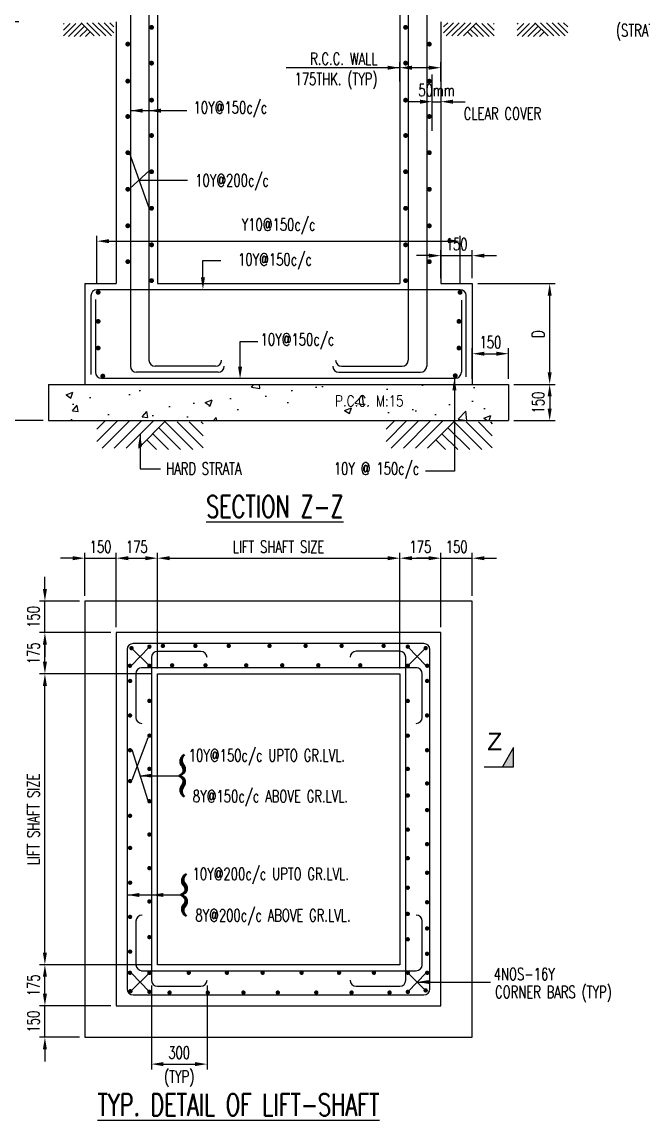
# Model space of a CAD drawing. Header units: inches. Extents: x 61991 to 161106, y 29687 to 64402.
# Drawn here: x 66414 to 66876, y 33954 to 34769 of the extents above; entities that cross this region are included whole.
import ezdxf
from ezdxf.enums import TextEntityAlignment as Align

# ---------------------------------------------------------------- set-up
doc = ezdxf.new("R2010")
doc.units = ezdxf.units.IN
doc.header["$MEASUREMENT"] = 0
doc.header["$PDMODE"] = 2
for name, color, linetype in [('dim', 5, 'Continuous'), ('hatch', 8, 'Continuous'), ('p.c.c.', 8, 'Continuous'), ('R.C.C. STRUCTURE', 4, 'Continuous'), ('reinforcement', 6, 'Continuous'), ('TEXT MIDIUM', 2, 'Continuous'), ('TEXT NORMAL', 4, 'Continuous'), ('title', 6, 'Continuous')]:
    doc.layers.add(name, color=color, linetype=linetype)
doc.styles.add('ROMANS', font='R.SHX', dxfattribs={"width": 0.7})
doc.styles.add('ROMANT', font='ARIAL.TTF')
doc.styles.add('T1', font='r.shx', dxfattribs={"width": 0.85, "height": 2.25})
doc.dimstyles.new('DIM96', dxfattribs={"dimscale": 0, "dimtxt": 9, "dimasz": 9, "dimexe": 4, "dimexo": 4, "dimgap": 4, "dimtad": 1, "dimdec": 0, "dimzin": 1, "dimdsep": 46, "dimlunit": 4, "dimtxsty": 'ROMANS', "dimcen": 0, "dimclrd": 5, "dimclre": 5, "dimclrt": 4, "dimadec": 0, "dimazin": 0, "dimtfac": 1, "dimtdec": 0, "dimtix": 1, "dimtmove": 2, "dimatfit": 3, "dimfxl": 0, "dimfrac": 1, "dimtzin": 0, "dimlwd": -1, "dimlwe": -1, "dimarcsym": 0})

# ---------------------------------------------------------------- blocks, each defined once
blk = doc.blocks.new('*D167')
at = {"layer": 'Defpoints', "color": 0, "transparency": 16777216}
for p in [(66694.81, 34796.12), (66694.81, 34783.53), (66721.76, 34783.53)]:
    blk.add_point(p, dxfattribs=at)
at = {"layer": 'TEXT NORMAL', "color": 5, "transparency": 16777216}
for p, q in [((66694.81, 34787.53), (66694.81, 34800.12)), ((66721.76, 34787.53), (66721.76, 34800.12)), ((66712.76, 34796.12), (66703.81, 34796.12))]:
    blk.add_line(p, q, dxfattribs=at)
for points in [[(66703.81, 34797.62), (66703.81, 34794.62), (66694.81, 34796.12)], [(66712.76, 34797.62), (66712.76, 34794.62), (66721.76, 34796.12)]]:
    blk.add_solid(points, dxfattribs=at)
at = {"layer": 'TEXT NORMAL', "color": 4, "transparency": 16777216, "insert": (66682.1, 34794.67), "char_height": 9, "attachment_point": 6, "style": 'ROMANS'}
blk.add_mtext('R.C.C. WALL\\P150THK. (TYP) ', dxfattribs=at)
blk = doc.blocks.new('*D170')
at = {"layer": 'Defpoints', "color": 0, "transparency": 16777216}
for p in [(66431.25, 34285.39), (66514.81, 34285.39), (66514.81, 34069.39)]:
    blk.add_point(p, dxfattribs=at)
at = {"layer": 'dim', "color": 5, "transparency": 16777216}
for p, q in [((66510.81, 34285.39), (66427.25, 34285.39)), ((66431.25, 34078.39), (66431.25, 34276.39)), ((66510.81, 34069.39), (66427.25, 34069.39))]:
    blk.add_line(p, q, dxfattribs=at)
for points in [[(66429.75, 34276.39), (66432.75, 34276.39), (66431.25, 34285.39)], [(66429.75, 34078.39), (66432.75, 34078.39), (66431.25, 34069.39)]]:
    blk.add_solid(points, dxfattribs=at)
at = {"layer": 'dim', "color": 4, "transparency": 16777216, "insert": (66422.75, 34177.39), "char_height": 9, "attachment_point": 5, "rotation": 90, "style": 'ROMANS'}
blk.add_mtext('LIFT SHAFT SIZE', dxfattribs=at)
blk = doc.blocks.new('*D172')
at = {"layer": 'Defpoints', "color": 0, "transparency": 16777216}
for p in [(66431.25, 34038.84), (66484.25, 34038.84), (66460.89, 34015.48)]:
    blk.add_point(p, dxfattribs=at)
at = {"layer": 'dim', "color": 5, "transparency": 16777216}
for p, q in [((66431.25, 34047.84), (66431.25, 34056.84)), ((66480.25, 34038.84), (66427.25, 34038.84)), ((66431.25, 34015.48), (66431.25, 34038.84)), ((66456.89, 34015.48), (66427.25, 34015.48)), ((66431.25, 34006.48), (66431.25, 33997.48))]:
    blk.add_line(p, q, dxfattribs=at)
for points in [[(66429.75, 34047.84), (66432.75, 34047.84), (66431.25, 34038.84)], [(66429.75, 34006.48), (66432.75, 34006.48), (66431.25, 34015.48)]]:
    blk.add_solid(points, dxfattribs=at)
at = {"layer": 'dim', "color": 4, "transparency": 16777216, "insert": (66422.75, 34027.16), "char_height": 9, "attachment_point": 5, "rotation": 90, "style": 'ROMANS'}
blk.add_mtext('150', dxfattribs=at)
blk = doc.blocks.new('*D173')
at = {"layer": 'Defpoints', "color": 0, "transparency": 16777216}
for p in [(66431.25, 34069.39), (66514.81, 34069.39), (66484.25, 34038.84)]:
    blk.add_point(p, dxfattribs=at)
at = {"layer": 'dim', "color": 5, "transparency": 16777216}
for p, q in [((66510.81, 34069.39), (66427.25, 34069.39)), ((66431.25, 34047.84), (66431.25, 34060.39)), ((66480.25, 34038.84), (66427.25, 34038.84))]:
    blk.add_line(p, q, dxfattribs=at)
for points in [[(66429.75, 34060.39), (66432.75, 34060.39), (66431.25, 34069.39)], [(66429.75, 34047.84), (66432.75, 34047.84), (66431.25, 34038.84)]]:
    blk.add_solid(points, dxfattribs=at)
at = {"layer": 'dim', "color": 4, "transparency": 16777216, "insert": (66422.75, 34054.12), "char_height": 9, "attachment_point": 5, "rotation": 90, "style": 'ROMANS'}
blk.add_mtext('175', dxfattribs=at)
blk = doc.blocks.new('*D174')
at = {"layer": 'Defpoints', "color": 0, "transparency": 16777216}
for p in [(66510.31, 34057.87), (66551.65, 34057.87), (66551.65, 33995.58)]:
    blk.add_point(p, dxfattribs=at)
at = {"layer": 'dim', "color": 5, "transparency": 16777216}
for p, q in [((66510.31, 34053.87), (66510.31, 33991.58)), ((66551.65, 34053.87), (66551.65, 33991.58)), ((66519.31, 33995.58), (66542.65, 33995.58))]:
    blk.add_line(p, q, dxfattribs=at)
for points in [[(66519.31, 33997.08), (66519.31, 33994.08), (66510.31, 33995.58)], [(66542.65, 33997.08), (66542.65, 33994.08), (66551.65, 33995.58)]]:
    blk.add_solid(points, dxfattribs=at)
at = {"layer": 'dim', "color": 4, "transparency": 16777216, "char_height": 9, "attachment_point": 5, "style": 'ROMANS'}
for s, insert in [('300', (66530.98, 34004.08)), ('(TYP)', (66530.98, 33984.72))]:
    blk.add_mtext(s, dxfattribs=dict(at, insert=insert))
blk = doc.blocks.new('*D175')
at = {"layer": 'Defpoints', "color": 0, "transparency": 16777216}
for p in [(66739.74, 34606.63), (66469.88, 34570.6), (66739.74, 34570.6)]:
    blk.add_point(p, dxfattribs=at)
at = {"layer": 'dim', "color": 5, "transparency": 16777216}
for p, q in [((66469.88, 34574.6), (66469.88, 34610.63)), ((66478.88, 34606.63), (66730.74, 34606.63)), ((66739.74, 34574.6), (66739.74, 34610.63))]:
    blk.add_line(p, q, dxfattribs=at)
for points in [[(66478.88, 34608.13), (66478.88, 34605.13), (66469.88, 34606.63)], [(66730.74, 34608.13), (66730.74, 34605.13), (66739.74, 34606.63)]]:
    blk.add_solid(points, dxfattribs=at)
at = {"layer": 'dim', "color": 4, "transparency": 16777216, "insert": (66604.81, 34617.49), "char_height": 9, "attachment_point": 5, "style": 'ROMANS'}
blk.add_mtext('Y10@150c/c ', dxfattribs=at)
blk = doc.blocks.new('*D176')
at = {"layer": 'Defpoints', "color": 0, "transparency": 16777216}
for p in [(66725.36, 34371.23), (66725.36, 34315.95), (66694.81, 34285.39)]:
    blk.add_point(p, dxfattribs=at)
at = {"layer": 'dim', "color": 5, "transparency": 16777216}
for p, q in [((66694.81, 34289.39), (66694.81, 34375.23)), ((66703.81, 34371.23), (66716.36, 34371.23)), ((66725.36, 34319.95), (66725.36, 34375.23))]:
    blk.add_line(p, q, dxfattribs=at)
for points in [[(66703.81, 34372.73), (66703.81, 34369.73), (66694.81, 34371.23)], [(66716.36, 34372.73), (66716.36, 34369.73), (66725.36, 34371.23)]]:
    blk.add_solid(points, dxfattribs=at)
at = {"layer": 'dim', "color": 4, "transparency": 16777216, "insert": (66710.09, 34379.73), "char_height": 9, "attachment_point": 5, "style": 'ROMANS'}
blk.add_mtext('175', dxfattribs=at)
blk = doc.blocks.new('*D177')
at = {"layer": 'Defpoints', "color": 0, "transparency": 16777216}
for p in [(66694.81, 34735.43), (66694.81, 34721.08), (66725.36, 34721.08)]:
    blk.add_point(p, dxfattribs=at)
at = {"layer": 'TEXT NORMAL', "color": 5, "transparency": 16777216}
for p, q in [((66694.81, 34725.08), (66694.81, 34739.43)), ((66716.36, 34735.43), (66703.81, 34735.43)), ((66725.36, 34725.08), (66725.36, 34739.43))]:
    blk.add_line(p, q, dxfattribs=at)
for points in [[(66703.81, 34736.93), (66703.81, 34733.93), (66694.81, 34735.43)], [(66716.36, 34736.93), (66716.36, 34733.93), (66725.36, 34735.43)]]:
    blk.add_solid(points, dxfattribs=at)
at = {"layer": 'TEXT NORMAL', "color": 4, "transparency": 16777216, "insert": (66678.25, 34733.08), "char_height": 9, "attachment_point": 6, "style": 'ROMANS'}
blk.add_mtext('R.C.C. WALL\\P175THK. (TYP) ', dxfattribs=at)
blk = doc.blocks.new('*D178')
at = {"layer": 'Defpoints', "color": 0, "transparency": 16777216}
for p in [(66484.25, 34371.23), (66460.89, 34339.31), (66484.25, 34315.95)]:
    blk.add_point(p, dxfattribs=at)
at = {"layer": 'dim', "color": 5, "transparency": 16777216}
for p, q in [((66451.89, 34371.23), (66442.89, 34371.23)), ((66460.89, 34343.31), (66460.89, 34375.23)), ((66460.89, 34371.23), (66484.25, 34371.23)), ((66484.25, 34319.95), (66484.25, 34375.23)), ((66493.25, 34371.23), (66502.25, 34371.23))]:
    blk.add_line(p, q, dxfattribs=at)
for points in [[(66451.89, 34372.73), (66451.89, 34369.73), (66460.89, 34371.23)], [(66493.25, 34372.73), (66493.25, 34369.73), (66484.25, 34371.23)]]:
    blk.add_solid(points, dxfattribs=at)
at = {"layer": 'dim', "color": 4, "transparency": 16777216, "insert": (66472.57, 34379.73), "char_height": 9, "attachment_point": 5, "style": 'ROMANS'}
blk.add_mtext('150', dxfattribs=at)
blk = doc.blocks.new('*D179')
at = {"layer": 'Defpoints', "color": 0, "transparency": 16777216}
for p in [(66431.25, 34315.95), (66484.25, 34315.95), (66514.81, 34285.39)]:
    blk.add_point(p, dxfattribs=at)
at = {"layer": 'dim', "color": 5, "transparency": 16777216}
for p, q in [((66480.25, 34315.95), (66427.25, 34315.95)), ((66431.25, 34294.39), (66431.25, 34306.95)), ((66510.81, 34285.39), (66427.25, 34285.39))]:
    blk.add_line(p, q, dxfattribs=at)
for points in [[(66429.75, 34306.95), (66432.75, 34306.95), (66431.25, 34315.95)], [(66429.75, 34294.39), (66432.75, 34294.39), (66431.25, 34285.39)]]:
    blk.add_solid(points, dxfattribs=at)
at = {"layer": 'dim', "color": 4, "transparency": 16777216, "insert": (66422.75, 34300.67), "char_height": 9, "attachment_point": 5, "rotation": 90, "style": 'ROMANS'}
blk.add_mtext('175', dxfattribs=at)
blk = doc.blocks.new('*D180')
at = {"layer": 'Defpoints', "color": 0, "transparency": 16777216}
for p in [(66431.25, 34339.31), (66460.89, 34339.31), (66484.25, 34315.95)]:
    blk.add_point(p, dxfattribs=at)
at = {"layer": 'dim', "color": 5, "transparency": 16777216}
for p, q in [((66431.25, 34348.31), (66431.25, 34357.31)), ((66456.89, 34339.31), (66427.25, 34339.31)), ((66431.25, 34315.95), (66431.25, 34339.31)), ((66480.25, 34315.95), (66427.25, 34315.95)), ((66431.25, 34306.95), (66431.25, 34297.95))]:
    blk.add_line(p, q, dxfattribs=at)
for points in [[(66429.75, 34348.31), (66432.75, 34348.31), (66431.25, 34339.31)], [(66429.75, 34306.95), (66432.75, 34306.95), (66431.25, 34315.95)]]:
    blk.add_solid(points, dxfattribs=at)
at = {"layer": 'dim', "color": 4, "transparency": 16777216, "insert": (66422.75, 34327.63), "char_height": 9, "attachment_point": 5, "rotation": 90, "style": 'ROMANS'}
blk.add_mtext('150', dxfattribs=at)
blk = doc.blocks.new('*D181')
at = {"layer": 'Defpoints', "color": 0, "transparency": 16777216}
for p in [(66694.81, 34371.23), (66514.81, 34285.39), (66694.81, 34285.39)]:
    blk.add_point(p, dxfattribs=at)
at = {"layer": 'dim', "color": 5, "transparency": 16777216}
for p, q in [((66514.81, 34289.39), (66514.81, 34375.23)), ((66523.81, 34371.23), (66685.81, 34371.23)), ((66694.81, 34289.39), (66694.81, 34375.23))]:
    blk.add_line(p, q, dxfattribs=at)
for points in [[(66523.81, 34372.73), (66523.81, 34369.73), (66514.81, 34371.23)], [(66685.81, 34372.73), (66685.81, 34369.73), (66694.81, 34371.23)]]:
    blk.add_solid(points, dxfattribs=at)
at = {"layer": 'dim', "color": 4, "transparency": 16777216, "insert": (66604.81, 34379.73), "char_height": 9, "attachment_point": 5, "style": 'ROMANS'}
blk.add_mtext('LIFT SHAFT SIZE ', dxfattribs=at)
blk = doc.blocks.new('*D182')
at = {"layer": 'Defpoints', "color": 0, "transparency": 16777216}
for p in [(66514.81, 34371.23), (66484.25, 34315.95), (66514.81, 34285.39)]:
    blk.add_point(p, dxfattribs=at)
at = {"layer": 'dim', "color": 5, "transparency": 16777216}
for p, q in [((66484.25, 34319.95), (66484.25, 34375.23)), ((66493.25, 34371.23), (66505.81, 34371.23)), ((66514.81, 34289.39), (66514.81, 34375.23))]:
    blk.add_line(p, q, dxfattribs=at)
for points in [[(66493.25, 34372.73), (66493.25, 34369.73), (66484.25, 34371.23)], [(66505.81, 34372.73), (66505.81, 34369.73), (66514.81, 34371.23)]]:
    blk.add_solid(points, dxfattribs=at)
at = {"layer": 'dim', "color": 4, "transparency": 16777216, "insert": (66499.53, 34379.73), "char_height": 9, "attachment_point": 5, "style": 'ROMANS'}
blk.add_mtext('175', dxfattribs=at)
blk = doc.blocks.new('*D183')
at = {"layer": 'Defpoints', "color": 0, "transparency": 16777216}
for p in [(66385.79, 34769.46), (66415.96, 34769.46), (66433.93, 34473.37)]:
    blk.add_point(p, dxfattribs=at)
at = {"layer": 'dim', "color": 5, "transparency": 16777216}
for p, q in [((66411.96, 34769.46), (66381.79, 34769.46)), ((66385.79, 34482.37), (66385.79, 34760.46)), ((66429.93, 34473.37), (66381.79, 34473.37))]:
    blk.add_line(p, q, dxfattribs=at)
for points in [[(66384.29, 34760.46), (66387.29, 34760.46), (66385.79, 34769.46)], [(66384.29, 34482.37), (66387.29, 34482.37), (66385.79, 34473.37)]]:
    blk.add_solid(points, dxfattribs=at)
at = {"layer": 'dim', "color": 4, "transparency": 16777216, "char_height": 9, "attachment_point": 5, "rotation": 90, "style": 'ROMANS'}
for s, insert in [('REQUIERMENT OR MINIMUM UPTO HARD STRATA  ', (66394.72, 34621.42)), ('DEPTH ACCORDING TO LIFT MANUFACTURERS', (66377.29, 34621.42))]:
    blk.add_mtext(s, dxfattribs=dict(at, insert=insert))
blk = doc.blocks.new('*D184')
at = {"layer": 'Defpoints', "color": 0, "transparency": 16777216}
for p in [(66775.67, 34500.33), (66775.67, 34473.37), (66806.17, 34473.37)]:
    blk.add_point(p, dxfattribs=at)
at = {"layer": 'dim', "color": 5, "transparency": 16777216}
for p, q in [((66779.67, 34500.33), (66810.17, 34500.33)), ((66806.17, 34491.33), (66806.17, 34482.37)), ((66779.67, 34473.37), (66810.17, 34473.37))]:
    blk.add_line(p, q, dxfattribs=at)
for points in [[(66804.67, 34491.33), (66807.67, 34491.33), (66806.17, 34500.33)], [(66804.67, 34482.37), (66807.67, 34482.37), (66806.17, 34473.37)]]:
    blk.add_solid(points, dxfattribs=at)
at = {"layer": 'dim', "color": 4, "transparency": 16777216, "insert": (66797.67, 34486.85), "char_height": 9, "attachment_point": 5, "rotation": 90, "style": 'ROMANS'}
blk.add_mtext('150', dxfattribs=at)
blk = doc.blocks.new('*D187')
at = {"layer": 'Defpoints', "color": 0, "transparency": 16777216}
for p in [(66748.72, 34371.23), (66748.72, 34339.31), (66725.36, 34315.95)]:
    blk.add_point(p, dxfattribs=at)
at = {"layer": 'dim', "color": 5, "transparency": 16777216}
for p, q in [((66716.36, 34371.23), (66707.36, 34371.23)), ((66725.36, 34319.95), (66725.36, 34375.23)), ((66725.36, 34371.23), (66748.72, 34371.23)), ((66748.72, 34343.31), (66748.72, 34375.23)), ((66757.72, 34371.23), (66766.72, 34371.23))]:
    blk.add_line(p, q, dxfattribs=at)
for points in [[(66716.36, 34372.73), (66716.36, 34369.73), (66725.36, 34371.23)], [(66757.72, 34372.73), (66757.72, 34369.73), (66748.72, 34371.23)]]:
    blk.add_solid(points, dxfattribs=at)
at = {"layer": 'dim', "color": 4, "transparency": 16777216, "insert": (66737.04, 34379.73), "char_height": 9, "attachment_point": 5, "style": 'ROMANS'}
blk.add_mtext('150', dxfattribs=at)
blk = doc.blocks.new('*D190')
at = {"layer": 'Defpoints', "color": 0, "transparency": 16777216}
for p in [(66748.72, 34575.09), (66806.17, 34575.09), (66775.67, 34500.33)]:
    blk.add_point(p, dxfattribs=at)
at = {"layer": 'dim', "color": 5, "transparency": 16777216}
for p, q in [((66752.72, 34575.09), (66810.17, 34575.09)), ((66806.17, 34509.33), (66806.17, 34566.09)), ((66779.67, 34500.33), (66810.17, 34500.33))]:
    blk.add_line(p, q, dxfattribs=at)
for points in [[(66804.67, 34566.09), (66807.67, 34566.09), (66806.17, 34575.09)], [(66804.67, 34509.33), (66807.67, 34509.33), (66806.17, 34500.33)]]:
    blk.add_solid(points, dxfattribs=at)
at = {"layer": 'dim', "color": 4, "transparency": 16777216, "insert": (66797.67, 34537.71), "char_height": 9, "attachment_point": 5, "rotation": 90, "style": 'ROMANS'}
blk.add_mtext('D', dxfattribs=at)
blk = doc.blocks.new('*D191')
at = {"layer": 'Defpoints', "color": 0, "transparency": 16777216}
for p in [(66775.67, 34523.08), (66748.72, 34500.33), (66775.67, 34500.33)]:
    blk.add_point(p, dxfattribs=at)
at = {"layer": 'dim', "color": 5, "transparency": 16777216}
for p, q in [((66748.72, 34504.33), (66748.72, 34527.08)), ((66757.72, 34523.08), (66766.67, 34523.08)), ((66775.67, 34504.33), (66775.67, 34527.08))]:
    blk.add_line(p, q, dxfattribs=at)
for points in [[(66757.72, 34524.58), (66757.72, 34521.58), (66748.72, 34523.08)], [(66766.67, 34524.58), (66766.67, 34521.58), (66775.67, 34523.08)]]:
    blk.add_solid(points, dxfattribs=at)
at = {"layer": 'dim', "color": 4, "transparency": 16777216, "insert": (66762.2, 34531.58), "char_height": 9, "attachment_point": 5, "style": 'ROMANS'}
blk.add_mtext('150', dxfattribs=at)
blk = doc.blocks.new('*D192')
at = {"layer": 'Defpoints', "color": 0, "transparency": 16777216}
for p in [(66748.72, 34595.88), (66725.36, 34575.09), (66748.72, 34575.09)]:
    blk.add_point(p, dxfattribs=at)
at = {"layer": 'dim', "color": 5, "transparency": 16777216}
for p, q in [((66716.36, 34595.88), (66707.36, 34595.88)), ((66725.36, 34579.09), (66725.36, 34599.88)), ((66725.36, 34595.88), (66748.72, 34595.88)), ((66748.72, 34579.09), (66748.72, 34599.88)), ((66757.72, 34595.88), (66766.72, 34595.88))]:
    blk.add_line(p, q, dxfattribs=at)
for points in [[(66716.36, 34597.38), (66716.36, 34594.38), (66725.36, 34595.88)], [(66757.72, 34597.38), (66757.72, 34594.38), (66748.72, 34595.88)]]:
    blk.add_solid(points, dxfattribs=at)
at = {"layer": 'dim', "color": 4, "transparency": 16777216, "insert": (66737.04, 34604.38), "char_height": 9, "attachment_point": 5, "style": 'ROMANS'}
blk.add_mtext('150', dxfattribs=at)
blk = doc.blocks.new('*D193')
at = {"layer": 'Defpoints', "color": 0, "transparency": 16777216}
for p in [(66718.83, 34710.21), (66725.36, 34710.21), (66725.36, 34710.21)]:
    blk.add_point(p, dxfattribs=at)
at = {"layer": 'dim', "color": 5, "transparency": 16777216}
for p, q in [((66709.83, 34710.21), (66700.83, 34710.21)), ((66718.83, 34710.21), (66725.36, 34710.21)), ((66734.36, 34710.21), (66743.36, 34710.21))]:
    blk.add_line(p, q, dxfattribs=at)
for points in [[(66709.83, 34711.71), (66709.83, 34708.71), (66718.83, 34710.21)], [(66734.36, 34711.71), (66734.36, 34708.71), (66725.36, 34710.21)]]:
    blk.add_solid(points, dxfattribs=at)
at = {"layer": 'dim', "color": 4, "transparency": 16777216, "insert": (66722.1, 34718.71), "char_height": 9, "attachment_point": 5, "style": 'ROMANS'}
blk.add_mtext('50mm  ', dxfattribs=at)

msp = doc.modelspace()

# ---------------------------------------------------------------- hatches: boundary and pattern name
at = {"layer": 'p.c.c.'}
h = msp.add_hatch(dxfattribs=at)
h.set_pattern_fill('AR-CONC', color=256, scale=7.2, style=0)
h.set_pattern_definition([(50, (64710.76, 33727.053), (51.6427, -4.51815), [5.4, -59.4]), (355, (64710.76, 33727.053), (-9.9901, 54.1578), [4.32, -47.52]), (100.4514, (64715.064, 33726.676), (41.6527, 49.6396), [4.5893, -50.4822]), (46.1842, (64710.76, 33741.45), (76.8414, -11.9174), [8.1, -89.1]), (96.6356, (64717.16, 33740.46), (67.2957, 70.1365), [6.884, -75.7233]), (351.184, (64710.76, 33741.45), (67.2957, 70.1365), [6.48, -71.28]), (21, (64717.96, 33737.853), (42.9773, -28.9886), [5.4, -59.4]), (326, (64717.96, 33737.853), (17.5187, 52.2108), [4.32, -47.52]), (71.4514, (64721.54, 33735.437), (60.496, 23.2222), [4.5893, -50.4822]), (37.5, (64710.76, 33727.053), (0.87551, 23.96836), [0, -46.944, 0, -48.24, 0, -47.7]), (7.5, (64710.76, 33727.053), (18.941, 28.39764), [0, -27.504, 0, -45.864, 0, -18.18]), (327.5, (64694.704, 33727.053), (38.43522, -1.62395), [0, -18, 0, -56.16, 0, -74.52]), (317.5, (64687.504, 33727.053), (41.9894, 7.20756), [0, -23.4, 0, -37.296, 0, -52.92])])
h.paths.add_polyline_path([(66775.67511, 34473.37162), (66775.67511, 34500.32834), (66748.89791, 34500.32834), (66433.93384, 34500.32834), (66433.93384, 34473.37162)])
h.paths.add_polyline_path([(66642.20782, 34481.86538), (66702.19799, 34481.86538), (66702.19799, 34494.03338), (66642.20782, 34494.03338)], flags=24)
at = {"layer": 'title'}
msp.add_hatch(color=2, dxfattribs=at).paths.add_polyline_path([(66771.06054, 34216.38594), (66779.34016, 34216.38594), (66779.34016, 34230.72661)])

# ---------------------------------------------------------------- linework, layer by layer
at = {"layer": 'dim'}
for p, q in [((66718.82921, 34688.4546), (66718.82921, 34730.49081)), ((66494.78974, 34703.54399), (66536.65886, 34703.54399)), ((66501.18862, 34652.00009), (66537.05701, 34652.00009)), ((66548.61539, 34579.72807), (66548.61539, 34592.18854)), ((66548.61539, 34592.18854), (66561.82151, 34592.18854)), ((66576.2181, 34532.02873), (66589.42422, 34532.02873)), ((66576.2181, 34513.33835), (66576.2181, 34532.02873)), ((66748.89791, 34500.32834), (66775.25895, 34500.32834))]:
    msp.add_line(p, q, dxfattribs=at)
for points in [[(66503.79908, 34702.04633), (66503.79908, 34705.04153), (66494.81348, 34703.54399)], [(66517.37983, 34702.04633), (66517.37983, 34705.04153), (66508.39422, 34703.54399)], [(66550.11294, 34579.72807), (66547.11774, 34579.72807), (66548.61539, 34570.74246)], [(66577.71565, 34513.33835), (66574.72045, 34513.33835), (66576.2181, 34504.35274)]]:
    msp.add_solid(points, dxfattribs=at)
at = {"layer": 'hatch'}
for p, q in [((66445.61956, 34768.34648), (66444.97976, 34767.70668)), ((66449.88913, 34768.34648), (66444.97976, 34763.43711)), ((66454.1587, 34768.34648), (66444.97976, 34759.16754)), ((66458.42827, 34768.34648), (66448.66042, 34758.57862)), ((66467.88214, 34759.03294), (66458.11429, 34768.8008)), ((66472.15171, 34759.03294), (66462.38386, 34768.8008)), ((66476.42128, 34759.03294), (66466.65343, 34768.8008)), ((66480.69086, 34759.03294), (66470.923, 34768.8008)), ((66482.54397, 34761.4494), (66475.19257, 34768.8008)), ((66482.54397, 34765.71897), (66479.46214, 34768.8008)), ((66727.40489, 34765.71897), (66730.48672, 34768.8008)), ((66727.40489, 34761.4494), (66734.75629, 34768.8008)), ((66729.25801, 34759.03294), (66739.02586, 34768.8008)), ((66733.52758, 34759.03294), (66743.29543, 34768.8008)), ((66737.79715, 34759.03294), (66747.565, 34768.8008)), ((66742.06672, 34759.03294), (66751.83458, 34768.8008)), ((66751.52059, 34768.34648), (66761.28844, 34758.57862)), ((66755.79016, 34768.34648), (66764.9691, 34759.16754)), ((66760.05973, 34768.34648), (66764.9691, 34763.43711)), ((66764.3293, 34768.34648), (66764.9691, 34767.70668)), ((66782.68923, 34768.34648), (66782.04943, 34767.70668)), ((66786.9588, 34768.34648), (66782.04943, 34763.43711)), ((66791.22837, 34768.34648), (66782.04943, 34759.16754)), ((66795.49794, 34768.34648), (66785.73008, 34758.57862)), ((66804.95181, 34759.03294), (66795.18395, 34768.8008)), ((66809.22138, 34759.03294), (66799.45352, 34768.8008)), ((66813.49095, 34759.03294), (66803.72309, 34768.8008)), ((66817.76052, 34759.03294), (66807.99267, 34768.8008)), ((66819.61363, 34761.4494), (66812.26224, 34768.8008)), ((66460.63323, 34766.28186), (66452.92999, 34758.57862)), ((66462.76801, 34764.14707), (66457.19956, 34758.57862)), ((66464.9028, 34762.01229), (66461.46913, 34758.57862)), ((66745.04607, 34762.01229), (66748.47973, 34758.57862)), ((66747.18085, 34764.14707), (66752.7493, 34758.57862)), ((66749.31564, 34766.28186), (66757.01887, 34758.57862)), ((66797.70289, 34766.28186), (66789.99966, 34758.57862)), ((66799.83768, 34764.14707), (66794.26923, 34758.57862)), ((66801.97246, 34762.01229), (66798.5388, 34758.57862)), ((66493.56521, 34673.20744), (66508.30875, 34632.19262)), ((66509.10493, 34659.26974), (66494.36216, 34645.73118)), ((66469.87492, 34466.94327), (66476.34586, 34473.41645)), ((66469.87492, 34457.97531), (66485.31071, 34473.41645)), ((66473.76592, 34452.89969), (66494.27557, 34473.41645)), ((66482.73077, 34452.89969), (66503.24043, 34473.41645)), ((66491.69563, 34452.89969), (66512.20529, 34473.41645)), ((66500.66049, 34452.89969), (66521.17014, 34473.41645)), ((66515.8811, 34468.12558), (66532.05566, 34451.94542)), ((66520.51086, 34472.46218), (66541.02051, 34451.94542)), ((66529.47572, 34472.46218), (66548.74882, 34453.18239)), ((66538.44057, 34472.46218), (66548.74882, 34462.15036)), ((66547.40543, 34472.46218), (66548.74882, 34471.11832)), ((66684.61919, 34466.94327), (66691.09012, 34473.41645)), ((66684.61919, 34457.97531), (66700.05498, 34473.41645)), ((66688.51018, 34452.89969), (66709.01983, 34473.41645)), ((66697.47504, 34452.89969), (66717.98469, 34473.41645)), ((66706.43989, 34452.89969), (66726.94955, 34473.41645)), ((66715.40475, 34452.89969), (66735.91441, 34473.41645)), ((66730.62537, 34468.12558), (66746.79992, 34451.94542)), ((66735.25512, 34472.46218), (66755.76478, 34451.94542)), ((66744.21998, 34472.46218), (66763.49309, 34453.18239)), ((66753.18484, 34472.46218), (66763.49309, 34462.15036)), ((66762.14969, 34472.46218), (66763.49309, 34471.11832)), ((66506.91625, 34459.15761), (66514.12594, 34451.94542)), ((66511.39867, 34463.64159), (66523.0908, 34451.94542)), ((66721.66051, 34459.15761), (66728.8702, 34451.94542)), ((66726.14294, 34463.64159), (66737.83506, 34451.94542)), ((66508.82829, 34305.53591), (66495.20107, 34291.37772)), ((66508.82829, 34291.37772), (66495.55439, 34304.43705)), ((66700.78603, 34305.53591), (66714.41326, 34291.37772)), ((66700.78603, 34291.37772), (66714.05994, 34304.43705)), ((66507.65638, 34237.90473), (66495.71633, 34206.29278)), ((66495.71633, 34229.12984), (66507.65638, 34191.37917)), ((66508.82829, 34049.253), (66495.20107, 34063.41119)), ((66508.82829, 34063.41119), (66495.55439, 34050.35185)), ((66700.78603, 34063.41119), (66714.05994, 34050.35185)), ((66700.78603, 34049.253), (66714.41326, 34063.41119))]:
    msp.add_line(p, q, dxfattribs=at)
at = {"layer": 'hatch', "color": 15}
msp.add_line((66819.61363, 34765.71897), (66816.53181, 34768.8008), dxfattribs=at)
at = {"layer": 'p.c.c.'}
for p, q in [((66433.93384, 34500.32834), (66775.67511, 34500.32834)), ((66433.93384, 34500.32834), (66433.93384, 34473.37162)), ((66775.67511, 34500.32834), (66775.67511, 34473.37162)), ((66433.93384, 34473.37162), (66775.67511, 34473.37162)), ((66460.89341, 34339.3081), (66460.89341, 34015.48069)), ((66748.72092, 34339.3081), (66460.89341, 34339.3081)), ((66748.72092, 34015.48069), (66748.72092, 34339.3081)), ((66460.89341, 34015.48069), (66748.72092, 34015.48069))]:
    msp.add_line(p, q, dxfattribs=at)
at = {"layer": 'R.C.C. STRUCTURE'}
for p, q in [((66694.80716, 34874.1509), (66694.80716, 34575.08876)), ((66514.80716, 34872.57995), (66514.80716, 34575.08876)), ((66484.25034, 34769.43845), (66484.25034, 34575.08876)), ((66725.36399, 34769.4613), (66725.36399, 34575.08876)), ((66460.89341, 34575.08876), (66460.89077, 34500.32834)), ((66460.89341, 34575.08876), (66484.25034, 34575.08876)), ((66514.80716, 34575.08876), (66694.80716, 34575.08876)), ((66725.36399, 34575.08876), (66748.72092, 34575.08876)), ((66748.72092, 34575.08876), (66748.71817, 34500.32834)), ((66460.89077, 34500.32834), (66748.71817, 34500.31776))]:
    msp.add_line(p, q, dxfattribs=at)
for points in [[(66725.36399, 34315.95128), (66484.25034, 34315.95128), (66484.25034, 34038.83752), (66725.36399, 34038.83752)], [(66514.80716, 34069.39445), (66514.80716, 34285.39445), (66694.80716, 34285.39445), (66694.80716, 34069.39445)]]:
    msp.add_lwpolyline(points, close=True, dxfattribs=at)
at = {"layer": 'reinforcement'}
for p, q in [((66494.78876, 34830.1813), (66494.79128, 34513.8068)), ((66508.55166, 34830.1813), (66508.55408, 34518.29966)), ((66701.06267, 34830.1813), (66701.06025, 34518.29966)), ((66714.82557, 34830.1813), (66714.82305, 34513.8068)), ((66468.81839, 34563.4315), (66468.81839, 34509.30955)), ((66740.62538, 34562.9325), (66740.62538, 34509.31406)), ((66560.00712, 34509.31406), (66499.28403, 34509.31406)), ((66557.97497, 34513.8068), (66513.04682, 34513.8068)), ((66649.60721, 34509.31406), (66710.3303, 34509.31406)), ((66651.63935, 34513.8068), (66696.5675, 34513.8068)), ((66510.31431, 34297.36329), (66510.31431, 34058.1561)), ((66547.15542, 34301.93338), (66514.80716, 34301.93338)), ((66694.80716, 34302.14179), (66662.45891, 34302.14179)), ((66699.30002, 34057.68083), (66699.30002, 34297.9527)), ((66707.80937, 34289.8872), (66503.06025, 34289.8872)), ((66498.71571, 34285.39445), (66498.71571, 34253.0462)), ((66711.57164, 34253.0462), (66711.57164, 34285.39445)), ((66498.90083, 34101.7426), (66498.90083, 34069.39445)), ((66711.56263, 34069.39445), (66711.56263, 34101.7426)), ((66502.95248, 34064.90159), (66707.06988, 34064.90159)), ((66514.80716, 34053.38111), (66547.15542, 34053.38111)), ((66662.45891, 34053.36946), (66694.80716, 34053.36946))]:
    msp.add_line(p, q, dxfattribs=at)
for points, const_width in [([(66511.37954, 34765.4091, -1), (66509.57954, 34765.4091, -1)], 1.8), ([(66698.23479, 34765.4091, 1), (66700.03479, 34765.4091, 1)], 1.8), ([(66493.71572, 34752.95346, -1), (66491.91572, 34752.95346, -1)], 1.8), ([(66715.89861, 34752.95346, 1), (66717.69861, 34752.95346, 1)], 1.8), ([(66511.37954, 34738.83888, -1), (66509.57954, 34738.83888, -1)], 1.8), ([(66698.23479, 34738.83888, 1), (66700.03479, 34738.83888, 1)], 1.8), ([(66493.71572, 34725.46633, -1), (66491.91572, 34725.46633, -1)], 1.8), ([(66715.89861, 34725.46633, 1), (66717.69861, 34725.46633, 1)], 1.8), ([(66511.37954, 34711.35175, -1), (66509.57954, 34711.35175, -1)], 1.8), ([(66698.23479, 34711.35175, 1), (66700.03479, 34711.35175, 1)], 1.8), ([(66493.71572, 34699.20878, -1), (66491.91572, 34699.20878, -1)], 1.8), ([(66715.89861, 34699.20878, 1), (66717.69861, 34699.20878, 1)], 1.8), ([(66511.37954, 34685.09421, -1), (66509.57954, 34685.09421, -1)], 1.8), ([(66698.23479, 34685.09421, 1), (66700.03479, 34685.09421, 1)], 1.8), ([(66493.71572, 34672.3259, -1), (66491.91572, 34672.3259, -1)], 1.8), ([(66715.89861, 34672.3259, 1), (66717.69861, 34672.3259, 1)], 1.8), ([(66511.37954, 34658.21154, -1), (66509.57954, 34658.21154, -1)], 1.8), ([(66698.23479, 34658.21154, 1), (66700.03479, 34658.21154, 1)], 1.8), ([(66493.71572, 34645.18263, -1), (66491.91572, 34645.18263, -1)], 1.8), ([(66715.89861, 34645.18263, 1), (66717.69861, 34645.18263, 1)], 1.8), ([(66511.37954, 34631.06817, -1), (66509.57954, 34631.06817, -1)], 1.8), ([(66698.23479, 34631.06817, 1), (66700.03479, 34631.06817, 1)], 1.8), ([(66493.71572, 34618.03937, -1), (66491.91572, 34618.03937, -1)], 1.8), ([(66715.89861, 34618.03937, 1), (66717.69861, 34618.03937, 1)], 1.8), ([(66511.37954, 34603.9248, -1), (66509.57954, 34603.9248, -1)], 1.8), ([(66698.23479, 34603.9248, 1), (66700.03479, 34603.9248, 1)], 1.8), ([(66493.71572, 34591.43906, -1), (66491.91572, 34591.43906, -1)], 1.8), ([(66715.89861, 34591.43906, 1), (66717.69861, 34591.43906, 1)], 1.8), ([(66511.37954, 34577.32448, -1), (66509.57954, 34577.32448, -1)], 1.8), ([(66698.23479, 34577.32448, 1), (66700.03479, 34577.32448, 1)], 1.8), ([(66469.91307, 34568.66264, 1), (66471.71307, 34568.66264, 1)], 1.8), ([(66738.72556, 34568.63869, 1), (66740.52556, 34568.63869, 1)], 1.8), ([(66469.91307, 34547.06264, 1), (66471.71307, 34547.06264, 1)], 1.8), ([(66739.70126, 34547.06264, -1), (66737.90126, 34547.06264, -1)], 1.8), ([(66469.91307, 34527.26264, 1), (66471.71307, 34527.26264, 1)], 1.8), ([(66739.70126, 34527.26264, -1), (66737.90126, 34527.26264, -1)], 1.8), ([(66473.3452, 34506.45739, 1), (66475.1452, 34506.45739, 1)], 1.8), ([(66735.12556, 34506.75182, 1), (66736.92556, 34506.75182, 1)], 1.8), ([(66496.36321, 34304.43705, 1), (66494.7458, 34304.43705, 1)], 1.61741), ([(66509.63689, 34305.53591, 1), (66508.01948, 34305.53591, 1)], 1.61741), ([(66518.08494, 34306.13598, 1), (66519.70234, 34306.13598, 1)], 1.61741), ([(66542.22827, 34306.13598, 1), (66543.84568, 34306.13598, 1)], 1.61741), ([(66566.98157, 34306.13598, 1), (66568.59897, 34306.13598, 1)], 1.61741), ([(66597.29186, 34306.13598, 1), (66598.90926, 34306.13598, 1)], 1.61741), ([(66624.06598, 34306.13598, 1), (66625.68338, 34306.13598, 1)], 1.61741), ([(66650.83999, 34306.13598, 1), (66652.4574, 34306.13598, 1)], 1.61741), ([(66682.03116, 34306.13598, 1), (66683.64857, 34306.13598, 1)], 1.61741), ([(66699.97744, 34305.53591, -1), (66701.59485, 34305.53591, -1)], 1.61741), ([(66713.25112, 34304.43705, -1), (66714.86853, 34304.43705, -1)], 1.61741), ([(66495.20107, 34291.37772, 1), (66493.58367, 34291.37772, 1)], 1.61741), ([(66509.63689, 34291.37772, 1), (66508.01948, 34291.37772, 1)], 1.61741), ([(66524.91492, 34291.67995, 1), (66526.53232, 34291.67995, 1)], 1.61741), ([(66549.66832, 34291.67995, 1), (66551.28573, 34291.67995, 1)], 1.61741), ([(66579.97861, 34291.67995, 1), (66581.59602, 34291.67995, 1)], 1.61741), ([(66606.75262, 34291.67995, 1), (66608.37003, 34291.67995, 1)], 1.61741), ([(66633.52674, 34291.67995, 1), (66635.14415, 34291.67995, 1)], 1.61741), ([(66664.71781, 34291.67995, 1), (66666.33522, 34291.67995, 1)], 1.61741), ([(66699.97744, 34291.37772, -1), (66701.59485, 34291.37772, -1)], 1.61741), ([(66714.41326, 34291.37772, -1), (66716.03066, 34291.37772, -1)], 1.61741), ([(66495.30709, 34280.06828, -1), (66493.68968, 34280.06828, -1)], 1.61741), ([(66714.30724, 34280.06828, 1), (66715.92464, 34280.06828, 1)], 1.61741), ([(66509.63689, 34265.25036, -1), (66508.01948, 34265.25036, -1)], 1.61741), ([(66699.97744, 34265.25036, 1), (66701.59485, 34265.25036, 1)], 1.61741), ([(66495.30709, 34254.45124, -1), (66493.68968, 34254.45124, -1)], 1.61741), ([(66714.30724, 34254.45124, 1), (66715.92464, 34254.45124, 1)], 1.61741), ([(66509.63689, 34239.45984, -1), (66508.01948, 34239.45984, -1)], 1.61741), ([(66699.97744, 34239.45984, 1), (66701.59485, 34239.45984, 1)], 1.61741), ([(66495.30709, 34228.66083, -1), (66493.68968, 34228.66083, -1)], 1.61741), ([(66714.30724, 34228.66083, 1), (66715.92464, 34228.66083, 1)], 1.61741), ([(66509.63689, 34214.76884, -1), (66508.01948, 34214.76884, -1)], 1.61741), ([(66699.97744, 34214.76884, 1), (66701.59485, 34214.76884, 1)], 1.61741), ([(66495.30709, 34205.74599, -1), (66493.68968, 34205.74599, -1)], 1.61741), ([(66714.30724, 34203.96983, 1), (66715.92464, 34203.96983, 1)], 1.61741), ([(66699.97744, 34195.01608, 1), (66701.59485, 34195.01608, 1)], 1.61741), ([(66509.63689, 34190.7546, -1), (66508.01948, 34190.7546, -1)], 1.61741), ([(66495.30709, 34179.95558, -1), (66493.68968, 34179.95558, -1)], 1.61741), ([(66714.30724, 34184.21696, 1), (66715.92464, 34184.21696, 1)], 1.61741), ([(66509.63689, 34166.06359, -1), (66508.01948, 34166.06359, -1)], 1.61741), ([(66699.97744, 34169.70776, 1), (66701.59485, 34169.70776, 1)], 1.61741), ([(66495.30709, 34156.07284, -1), (66493.68968, 34156.07284, -1)], 1.61741), ([(66714.30724, 34158.90875, 1), (66715.92464, 34158.90875, 1)], 1.61741), ([(66699.97744, 34148.45998, 1), (66701.59485, 34148.45998, 1)], 1.61741), ([(66509.63689, 34141.08134, -1), (66508.01948, 34141.08134, -1)], 1.61741), ([(66714.30724, 34137.66097, 1), (66715.92464, 34137.66097, 1)], 1.61741), ([(66495.30709, 34130.28244, -1), (66493.68968, 34130.28244, -1)], 1.61741), ([(66699.97744, 34126.54676, 1), (66701.59485, 34126.54676, 1)], 1.61741), ([(66509.63689, 34116.39034, -1), (66508.01948, 34116.39034, -1)], 1.61741), ([(66714.30724, 34115.74775, 1), (66715.92464, 34115.74775, 1)], 1.61741), ([(66699.97744, 34107.10261, 1), (66701.59485, 34107.10261, 1)], 1.61741), ([(66495.30709, 34104.86996, -1), (66493.68968, 34104.86996, -1)], 1.61741), ([(66509.63689, 34089.87857, -1), (66508.01948, 34089.87857, -1)], 1.61741), ([(66714.30724, 34096.30359, 1), (66715.92464, 34096.30359, 1)], 1.61741), ([(66699.97744, 34088.27566, 1), (66701.59485, 34088.27566, 1)], 1.61741), ([(66495.30709, 34079.07956, -1), (66493.68968, 34079.07956, -1)], 1.61741), ([(66714.30724, 34077.47665, 1), (66715.92464, 34077.47665, 1)], 1.61741), ([(66495.20107, 34063.41119, -1), (66493.58367, 34063.41119, -1)], 1.61741), ([(66509.63689, 34063.41119, -1), (66508.01948, 34063.41119, -1)], 1.61741), ([(66508.18384, 34063.41119, 1), (66509.80124, 34063.41119, 1)], 1.61741), ([(66537.28091, 34063.41119, 1), (66538.89831, 34063.41119, 1)], 1.61741), ([(66565.63497, 34063.41119, 1), (66567.25238, 34063.41119, 1)], 1.61741), ([(66592.16333, 34063.41119, 1), (66593.78074, 34063.41119, 1)], 1.61741), ([(66621.07253, 34063.41119, 1), (66622.68994, 34063.41119, 1)], 1.61741), ([(66648.96122, 34063.41119, 1), (66650.57862, 34063.41119, 1)], 1.61741), ([(66674.8093, 34063.41119, 1), (66676.42671, 34063.41119, 1)], 1.61741), ([(66699.97744, 34063.41119, 1), (66701.59485, 34063.41119, 1)], 1.61741), ([(66714.41326, 34063.41119, 1), (66716.03066, 34063.41119, 1)], 1.61741), ([(66493.94468, 34049.68355, 1), (66495.56219, 34049.68355, 1)], 1.61741), ([(66509.63689, 34049.253, -1), (66508.01948, 34049.253, -1)], 1.61741), ([(66523.04175, 34048.69423, 1), (66524.65926, 34048.69423, 1)], 1.61741), ([(66551.39592, 34048.69423, 1), (66553.01333, 34048.69423, 1)], 1.61741), ([(66577.92439, 34048.69423, 1), (66579.5418, 34048.69423, 1)], 1.61741), ([(66603.43244, 34048.69423, 1), (66605.04985, 34048.69423, 1)], 1.61741), ([(66632.00151, 34048.69423, 1), (66633.61892, 34048.69423, 1)], 1.61741), ([(66658.18962, 34048.69423, 1), (66659.80703, 34048.69423, 1)], 1.61741), ([(66686.41855, 34048.69423, 1), (66688.03596, 34048.69423, 1)], 1.61741), ([(66699.97744, 34049.253, 1), (66701.59485, 34049.253, 1)], 1.61741), ([(66713.25112, 34050.35185, 1), (66714.86853, 34050.35185, 1)], 1.61741)]:
    msp.add_lwpolyline(points, format="xyb", close=True, dxfattribs=dict(at, const_width=const_width))
for points in [[(66744.22543, 34505.80612), (66744.22543, 34566.25898, 0.404096396), (66739.73531, 34570.59608), (66469.87901, 34570.59608, 0.414213562), (66465.3862, 34566.10326), (66465.3862, 34507.5569)], [(66473.30851, 34504.82124), (66736.13257, 34504.82124, 0.414213562), (66740.62538, 34509.31406)]]:
    msp.add_lwpolyline(points, format="xyb", dxfattribs=at)
msp.add_lwpolyline([(66496.83595, 34046.93038), (66712.77838, 34046.93038, 0.414213562), (66717.27124, 34051.42324), (66717.27124, 34303.36567, 0.414213562), (66712.77838, 34307.85842), (66496.83595, 34307.85842, 0.414213562), (66492.34309, 34303.36567), (66492.34309, 34051.42324, 0.414213562)], format="xyb", close=True, dxfattribs=at)
for centre, start, end in [((66513.04682, 34518.29966), 180, 270), ((66557.97497, 34518.29966), 270, 0), ((66651.63935, 34518.29966), 180, 270), ((66696.5675, 34518.29966), 270, 0), ((66473.30851, 34509.31406), 180, 270), ((66499.28403, 34513.8068), 180, 270), ((66560.00712, 34513.8068), 270, 0), ((66649.60721, 34513.8068), 180, 270), ((66710.3303, 34513.8068), 270, 0), ((66514.80716, 34297.44052), 90, 180), ((66547.15542, 34297.44052), 0, 90), ((66662.45891, 34297.64904), 90, 180), ((66694.80716, 34297.64904), 0, 90), ((66503.20857, 34285.39445), 90, 180), ((66707.07878, 34285.39445), 0, 90), ((66503.20857, 34253.0462), 180, 270), ((66707.07878, 34253.0462), 270, 0), ((66503.39358, 34101.7426), 90, 180), ((66707.06988, 34101.7426), 0, 90), ((66503.39358, 34069.39445), 180, 270), ((66707.06988, 34069.39445), 270, 0), ((66514.80716, 34057.87397), 180, 270), ((66547.15542, 34057.87397), 270, 0), ((66662.45891, 34057.86232), 180, 270), ((66694.80716, 34057.86232), 270, 0)]:
    msp.add_arc(centre, 4.49281, start, end, dxfattribs=at)
at = {"layer": 'title', "color": 2}
msp.add_lwpolyline([(66757.62503, 34216.38594), (66779.34016, 34216.38594), (66779.34016, 34230.72661), (66771.06054, 34216.38594)], dxfattribs=at)

# ---------------------------------------------------------------- texts
at = {"layer": 'TEXT MIDIUM', "color": 2, "style": 'T1', "width": 0.8}
msp.add_text('P.C.C. M:15', height=8.112, dxfattribs=at).set_placement((66672.2029, 34487.94938), align=Align.MIDDLE)
at = {"layer": 'TEXT NORMAL', "style": 'ROMANS', "width": 0.7}
for s, p in [('(STRATUM_____AS PER GEO-TECH REPORT)', (66855.41411, 34758.66044)), ('10Y@150c/c', (66541.66592, 34701.38649)), ('10Y@200c/c', (66542.89386, 34647.29102)), ('10Y@150c/c', (66574.6988, 34588.55075)), ('10Y@150c/c', (66591.4434, 34529.16558)), ('10Y@150c/c UPTO GR.LVL.', (66538.08544, 34220.31111)), ('8Y@150c/c ABOVE GR.LVL.', (66541.12887, 34189.97424)), ('10Y@200c/c UPTO GR.LVL.', (66540.93386, 34132.30085)), ('8Y@200c/c ABOVE GR.LVL.', (66542.95963, 34101.58329)), ('4NOS-16Y', (66764.62927, 34057.9134)), ('CORNER BARS (TYP)', (66765.5764, 34044.58369))]:
    msp.add_text(s, height=9, dxfattribs=at).set_placement(p)
msp.add_text('CLEAR COVER', height=9, dxfattribs=at).set_placement((66771.08379, 34701.41415), align=Align.MIDDLE)
at = {"layer": 'TEXT NORMAL', "color": 5, "style": 'ROMANS', "width": 0.9}
for p in [(66528.01801, 34201.0412), (66529.36251, 34112.46943)]:
    msp.add_text('{', height=20.25, dxfattribs=at).set_placement(p)
at = {"layer": 'TEXT NORMAL', "char_height": 9, "style": 'ROMANS'}
for s, insert, width, attachment_point in [('HARD STRATA', (66521.3137, 34442.24605), 62.1, 1), ('10Y @ 150c/c', (66709.30303, 34442.26838), 144.5601216, 3)]:
    msp.add_mtext(s, dxfattribs=dict(at, insert=insert, width=width, attachment_point=attachment_point))
at = {"layer": 'title', "color": 6, "style": 'ROMANS', "width": 0.7}
for s, p in [('%%uSECTION Z-Z', (66551.02887, 34401.47501)), ('%%uTYP. DETAIL OF LIFT-SHAFT', (66470.3032, 33957.2841))]:
    msp.add_text(s, height=16.2, dxfattribs=at).set_placement(p)
at = {"layer": 'title', "color": 2, "style": 'ROMANT'}
msp.add_text('Z', height=13.06703, dxfattribs=at).set_placement((66759.79316, 34228.60617))

# ---------------------------------------------------------------- dimensions: what is measured, and where the dimension line sits
at = {"layer": 'dim'}
for base, p1, p2, text, picture, middle in [((66385.79043, 34769.4613), (66433.93384, 34473.37162), (66415.96262, 34769.4613), 'DEPTH ACCORDING TO LIFT MANUFACTURERS\\XREQUIERMENT OR MINIMUM UPTO HARD STRATA  ', '*D183', (66385.79043, 34621.41646)), ((66806.16954, 34575.08876), (66775.675, 34500.32834), (66748.72092, 34575.08876), 'D', '*D190', (66797.66954, 34537.70855)), ((66806.16954, 34473.37162), (66775.675, 34500.32834), (66775.675, 34473.37162), '150', '*D184', (66797.66954, 34486.84998)), ((66431.25032, 34339.3081), (66484.25034, 34315.95128), (66460.89341, 34339.3081), '150', '*D180', (66422.75032, 34327.62969)), ((66431.25032, 34315.95128), (66514.80716, 34285.39445), (66484.25034, 34315.95128), '175', '*D179', (66422.75032, 34300.67286)), ((66431.25032, 34285.39445), (66514.80716, 34069.39445), (66514.80716, 34285.39445), 'LIFT SHAFT SIZE', '*D170', (66422.75032, 34177.39445)), ((66431.25032, 34069.39445), (66484.25034, 34038.83752), (66514.80716, 34069.39445), '175', '*D173', (66422.75032, 34054.11598)), ((66431.25032, 34038.83752), (66460.89341, 34015.48069), (66484.25034, 34038.83752), '150', '*D172', (66422.75032, 34027.15911))]:
    dim = msp.add_linear_dim(base=base, p1=p1, p2=p2, angle=90, text=text, dimstyle='DIM96', override={"dimscale": 1}, dxfattribs=at)
    dim.commit()
    dim.dimension.update_dxf_attribs({"geometry": picture, "text_midpoint": middle})
for base, p1, p2, text, picture, middle in [((66725.36399, 34710.20785), (66718.82921, 34710.20785), (66725.36399, 34710.20785), '50mm  ', '*D193', (66722.0966, 34718.70785)), ((66739.7352, 34606.63183), (66469.87901, 34570.59601), (66739.7352, 34570.59601), 'Y10@150c/c ', '*D175', (66604.80711, 34617.48897)), ((66748.72092, 34595.87501), (66725.36399, 34575.08876), (66748.72092, 34575.08876), '150', '*D192', (66737.04245, 34604.37501)), ((66775.675, 34523.07905), (66748.71817, 34500.32834), (66775.675, 34500.32834), '150', '*D191', (66762.19659, 34531.57905)), ((66694.80716, 34371.22536), (66514.80716, 34285.39445), (66694.80716, 34285.39445), 'LIFT SHAFT SIZE ', '*D181', (66604.80716, 34379.72536)), ((66484.25034, 34371.22536), (66460.89341, 34339.3081), (66484.25034, 34315.95128), '150', '*D178', (66472.57187, 34379.72536)), ((66514.80716, 34371.22536), (66484.25034, 34315.95128), (66514.80716, 34285.39445), '175', '*D182', (66499.52875, 34379.72536)), ((66725.36399, 34371.22536), (66694.80716, 34285.39445), (66725.36399, 34315.95128), '175', '*D176', (66710.08558, 34379.72536)), ((66748.72092, 34371.22536), (66725.36399, 34315.95128), (66748.72092, 34339.3081), '150', '*D187', (66737.04245, 34379.72536)), ((66551.64817, 33995.57675), (66510.31431, 34057.87397), (66551.64817, 34057.87397), '300\\X(TYP)', '*D174', (66530.98124, 33995.57675))]:
    dim = msp.add_linear_dim(base=base, p1=p1, p2=p2, text=text, dimstyle='DIM96', override={"dimscale": 1}, dxfattribs=at)
    dim.commit()
    dim.dimension.update_dxf_attribs({"geometry": picture, "text_midpoint": middle})
at = {"layer": 'TEXT NORMAL'}
for base, p1, p2, text, picture, middle in [((66694.80716, 34796.12499), (66721.76399, 34783.53116), (66694.80716, 34783.53116), 'R.C.C. WALL\\X150THK. (TYP) ', '*D167', (66648.6542, 34794.67024)), ((66694.80716, 34735.4274), (66725.36399, 34721.08234), (66694.80716, 34721.08234), 'R.C.C. WALL\\X175THK. (TYP) ', '*D177', (66644.79979, 34733.07702))]:
    dim = msp.add_linear_dim(base=base, p1=p1, p2=p2, text=text, dimstyle='DIM96', override={"dimscale": 1}, dxfattribs=at)
    dim.commit()
    dim.dimension.update_dxf_attribs({"geometry": picture, "text_midpoint": middle, "dimtype": 160})

# ---------------------------------------------------------------- leaders
at = {"layer": 'dim'}
for points in [[(66735.41373, 34504.95567), (66735.41373, 34435.73356), (66713.84197, 34435.73356)], [(66707.78542, 34056.52507), (66762.15984, 34056.52507)]]:
    msp.add_leader(points, dimstyle='DIM96', override={"dimscale": 1}, dxfattribs=at)
at = {"layer": 'TEXT NORMAL'}
for points in [[(66694.80716, 34735.4274), (66610.49411, 34735.4274)], [(66501.95046, 34463.15807), (66501.95046, 34437.49203), (66517.21905, 34437.49203)], [(66501.84924, 34209.73952), (66531.55705, 34209.73952)], [(66492.34309, 34121.14775), (66516.65821, 34121.14775)], [(66510.31431, 34121.14775), (66532.85434, 34121.14775)]]:
    msp.add_leader(points, dimstyle='DIM96', override={"dimscale": 1}, dxfattribs=at)

doc.saveas('drawing.dxf')
